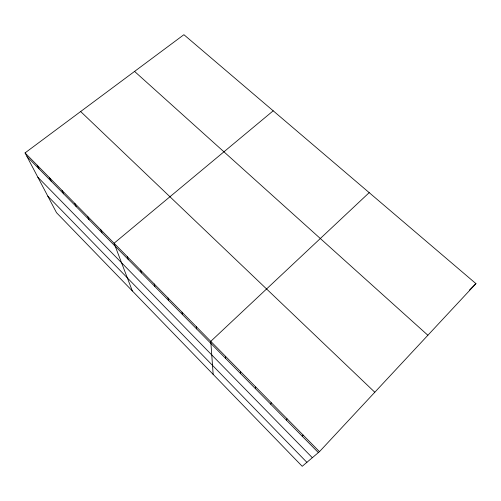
<?xml version="1.0" encoding="UTF-8"?>
<svg xmlns="http://www.w3.org/2000/svg" width="501" height="501" viewBox="0 0 501 501"><rect width="100%" height="100%" fill="white"/><g stroke="black" fill="none" stroke-linecap="round" stroke-linejoin="round"><path stroke-width="0.75" d="M225.5 358.265L225.506 356.311M240.323 373.326L240.499 371.529M255.404 388.644L255.754 387.004M270.734 404.226L271.266 402.748M286.34 420.07L287.054 418.767M302.209 436.196L303.118 435.068M319.469 451.658L475.95 283.635L183.911 34.701L25.05 152.905L56.525 212.7L302.209 466.299L319.469 451.658L25.05 152.905M469.562 289.947L475.95 283.635M369.199 192.641L210.764 341.35L213.169 374.391M273.202 110.815L114.078 243.242L132.345 290.962M134.562 71.418L427.873 335.257M80.648 111.535L374.804 392.245M27.023 156.644L318.36 452.597M37.838 177.197L312.336 457.714M47.814 196.148L306.888 462.335M37.174 165.211L39.04 168.856M49.493 177.705L51.246 181.256M62.005 190.399L63.646 193.849M74.712 203.293L76.24 206.644M87.625 216.401L89.028 219.638M100.745 229.715L102.029 232.84M127.235 256.587L128.256 259.487M140.593 270.152L141.482 272.926M154.176 283.929L154.928 286.578M167.973 297.932L168.586 300.456M182.001 312.167L182.464 314.553M196.267 326.639L196.574 328.888"/></g></svg>
